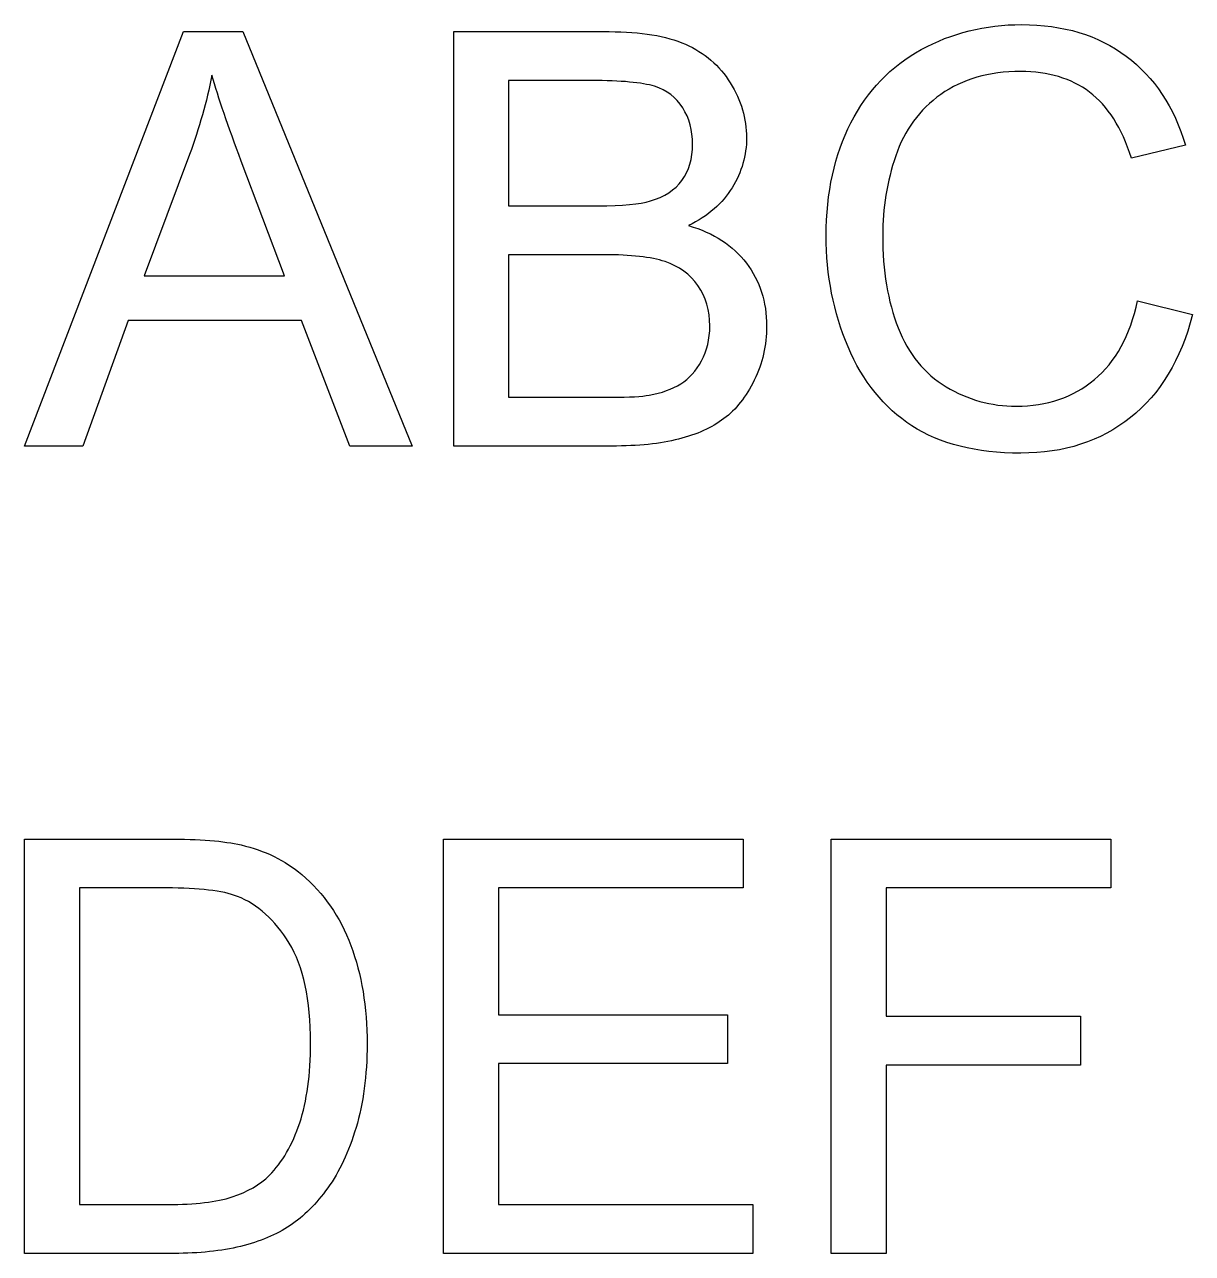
# Model space of a CAD drawing. Header units: millimetres. Extents: x 10 to 38.2, y -9.7 to 20.
import ezdxf

# ---------------------------------------------------------------- set-up
doc = ezdxf.new("R2010")
doc.units = ezdxf.units.MM
doc.layers.get('0').update_dxf_attribs({"lineweight": 25, "true_color": 0xffffff})

msp = doc.modelspace()

# ---------------------------------------------------------------- linework, layer by layer
for p, q in [((10, 9.829), (13.84, 19.829)), ((13.84, 19.829), (15.266, 19.829)), ((15.266, 19.829), (19.359, 9.829)), ((20.36, 19.829), (24.112, 19.829)), ((20.36, 9.829), (20.36, 19.829)), ((21.683, 18.649), (21.683, 15.628)), ((23.682, 18.649), (21.683, 18.649)), ((38.019, 17.087), (36.716, 16.78)), ((13.984, 16.869), (12.885, 13.936)), ((16.276, 13.936), (15.232, 16.705)), ((21.683, 15.628), (23.846, 15.628)), ((23.996, 14.447), (21.683, 14.447)), ((21.683, 14.447), (21.683, 11.01)), ((12.885, 13.936), (16.276, 13.936)), ((36.866, 13.336), (38.189, 13.001)), ((12.503, 12.858), (11.405, 9.829)), ((16.685, 12.858), (12.503, 12.858)), ((17.851, 9.829), (16.685, 12.858)), ((21.683, 11.01), (24.173, 11.01)), ((11.405, 9.829), (10, 9.829)), ((19.359, 9.829), (17.851, 9.829)), ((24.173, 9.829), (20.36, 9.829)), ((10, -9.652), (10, 0.348)), ((10, 0.348), (13.445, 0.348)), ((20.114, 0.348), (27.345, 0.348)), ((20.114, -9.652), (20.114, 0.348)), ((27.345, 0.348), (27.345, -0.832)), ((29.471, -9.652), (29.471, 0.348)), ((29.471, 0.348), (36.217, 0.348)), ((36.217, 0.348), (36.217, -0.832)), ((13.424, -0.832), (11.323, -0.832)), ((11.323, -0.832), (11.323, -8.472)), ((21.437, -0.832), (21.437, -3.895)), ((27.345, -0.832), (21.437, -0.832)), ((30.795, -0.832), (30.795, -3.929)), ((36.217, -0.832), (30.795, -0.832)), ((21.437, -3.895), (26.969, -3.895)), ((26.969, -3.895), (26.969, -5.068)), ((30.795, -3.929), (35.488, -3.929)), ((35.488, -3.929), (35.488, -5.109)), ((21.437, -5.068), (21.437, -8.472)), ((26.969, -5.068), (21.437, -5.068)), ((30.795, -5.109), (30.795, -9.652)), ((35.488, -5.109), (30.795, -5.109)), ((11.323, -8.472), (13.458, -8.472)), ((21.437, -8.472), (27.577, -8.472)), ((27.577, -8.472), (27.577, -9.652)), ((13.608, -9.652), (10, -9.652)), ((27.577, -9.652), (20.114, -9.652)), ((30.795, -9.652), (29.471, -9.652))]:
    msp.add_line(p, q)
for points in [[(31.644, 19.396), (32.378, 19.799), (33.187, 20), (34.069, 20)], [(34.069, 20), (35.069, 20), (35.911, 19.745), (36.593, 19.236)], [(24.112, 19.829), (24.876, 19.829), (25.488, 19.728), (25.95, 19.526)], [(25.95, 19.526), (26.412, 19.324), (26.773, 19.012), (27.035, 18.591)], [(29.946, 17.63), (30.343, 18.405), (30.91, 18.994), (31.644, 19.396)], [(36.593, 19.236), (37.275, 18.727), (37.75, 18.01), (38.019, 17.087)], [(14.523, 18.779), (14.395, 18.138), (14.216, 17.501), (13.984, 16.869)], [(15.232, 16.705), (14.914, 17.547), (14.677, 18.238), (14.523, 18.779)], [(34.042, 18.868), (33.273, 18.868), (32.631, 18.683), (32.115, 18.315)], [(35.706, 18.37), (35.265, 18.702), (34.71, 18.868), (34.042, 18.868)], [(25.203, 18.51), (24.907, 18.603), (24.4, 18.649), (23.682, 18.649)], [(25.885, 17.991), (25.726, 18.244), (25.499, 18.416), (25.203, 18.51)], [(27.035, 18.591), (27.296, 18.171), (27.427, 17.731), (27.427, 17.271)], [(32.115, 18.315), (31.599, 17.947), (31.236, 17.452), (31.027, 16.832)], [(36.716, 16.78), (36.484, 17.508), (36.147, 18.038), (35.706, 18.37)], [(26.124, 17.115), (26.124, 17.447), (26.044, 17.739), (25.885, 17.991)], [(29.349, 14.905), (29.349, 15.946), (29.548, 16.854), (29.946, 17.63)], [(27.427, 17.271), (27.427, 16.844), (27.311, 16.442), (27.079, 16.064)], [(25.868, 16.241), (26.039, 16.473), (26.124, 16.764), (26.124, 17.115)], [(31.027, 16.832), (30.818, 16.211), (30.713, 15.571), (30.713, 14.911)], [(25.108, 15.744), (25.444, 15.844), (25.698, 16.01), (25.868, 16.241)], [(27.079, 16.064), (26.847, 15.687), (26.497, 15.382), (26.028, 15.15)], [(23.846, 15.628), (24.432, 15.628), (24.853, 15.666), (25.108, 15.744)], [(26.028, 15.15), (26.633, 14.973), (27.098, 14.67), (27.423, 14.243)], [(29.877, 12.224), (29.525, 13.056), (29.349, 13.95), (29.349, 14.905)], [(30.713, 14.911), (30.713, 14.061), (30.837, 13.319), (31.085, 12.684)], [(25.459, 14.28), (25.12, 14.392), (24.632, 14.447), (23.996, 14.447)], [(26.253, 13.701), (26.062, 13.976), (25.798, 14.169), (25.459, 14.28)], [(27.423, 14.243), (27.748, 13.815), (27.911, 13.311), (27.911, 12.729)], [(26.54, 12.729), (26.54, 13.101), (26.444, 13.425), (26.253, 13.701)], [(35.822, 11.432), (36.336, 11.86), (36.684, 12.494), (36.866, 13.336)], [(38.189, 13.001), (37.912, 11.915), (37.413, 11.086), (36.692, 10.515)], [(26.342, 11.886), (26.474, 12.129), (26.54, 12.41), (26.54, 12.729)], [(27.911, 12.729), (27.911, 12.26), (27.812, 11.825), (27.614, 11.422)], [(31.085, 12.684), (31.333, 12.05), (31.718, 11.576), (32.241, 11.262)], [(31.419, 10.317), (30.744, 10.756), (30.23, 11.392), (29.877, 12.224)], [(25.837, 11.33), (26.042, 11.457), (26.21, 11.643), (26.342, 11.886)], [(25.073, 11.057), (25.378, 11.112), (25.633, 11.203), (25.837, 11.33)], [(27.614, 11.422), (27.417, 11.02), (27.172, 10.709), (26.881, 10.491)], [(33.939, 10.791), (34.681, 10.791), (35.308, 11.005), (35.822, 11.432)], [(24.173, 11.01), (24.6, 11.01), (24.901, 11.025), (25.073, 11.057)], [(32.241, 11.262), (32.764, 10.948), (33.33, 10.791), (33.939, 10.791)], [(26.881, 10.491), (26.59, 10.273), (26.225, 10.108), (25.786, 9.997)], [(36.692, 10.515), (35.971, 9.944), (35.09, 9.659), (34.049, 9.659)], [(34.049, 9.659), (32.971, 9.659), (32.094, 9.878), (31.419, 10.317)], [(25.786, 9.997), (25.347, 9.885), (24.81, 9.829), (24.173, 9.829)], [(13.445, 0.348), (14.222, 0.348), (14.816, 0.3), (15.225, 0.205)], [(15.225, 0.205), (15.798, 0.073), (16.287, -0.166), (16.692, -0.511)], [(16.692, -0.511), (17.219, -0.957), (17.614, -1.526), (17.875, -2.22)], [(15.136, -1.036), (14.782, -0.9), (14.211, -0.832), (13.424, -0.832)], [(16.388, -2.165), (16.045, -1.604), (15.628, -1.227), (15.136, -1.036)], [(16.903, -4.577), (16.903, -3.531), (16.731, -2.727), (16.388, -2.165)], [(17.875, -2.22), (18.137, -2.913), (18.267, -3.706), (18.267, -4.597)], [(16.641, -6.504), (16.816, -5.974), (16.903, -5.332), (16.903, -4.577)], [(18.267, -4.597), (18.267, -5.357), (18.179, -6.03), (18.001, -6.616)], [(15.907, -7.769), (16.221, -7.455), (16.465, -7.034), (16.641, -6.504)], [(18.001, -6.616), (17.824, -7.203), (17.597, -7.688), (17.319, -8.073)], [(15.01, -8.288), (15.385, -8.165), (15.684, -7.992), (15.907, -7.769)], [(13.458, -8.472), (14.118, -8.472), (14.635, -8.41), (15.01, -8.288)], [(17.319, -8.073), (17.042, -8.457), (16.738, -8.759), (16.409, -8.98)], [(16.409, -8.98), (16.079, -9.2), (15.681, -9.368), (15.215, -9.481)], [(15.215, -9.481), (14.749, -9.595), (14.213, -9.652), (13.608, -9.652)]]:
    msp.add_open_spline(points, degree=3)

doc.saveas('drawing.dxf')
